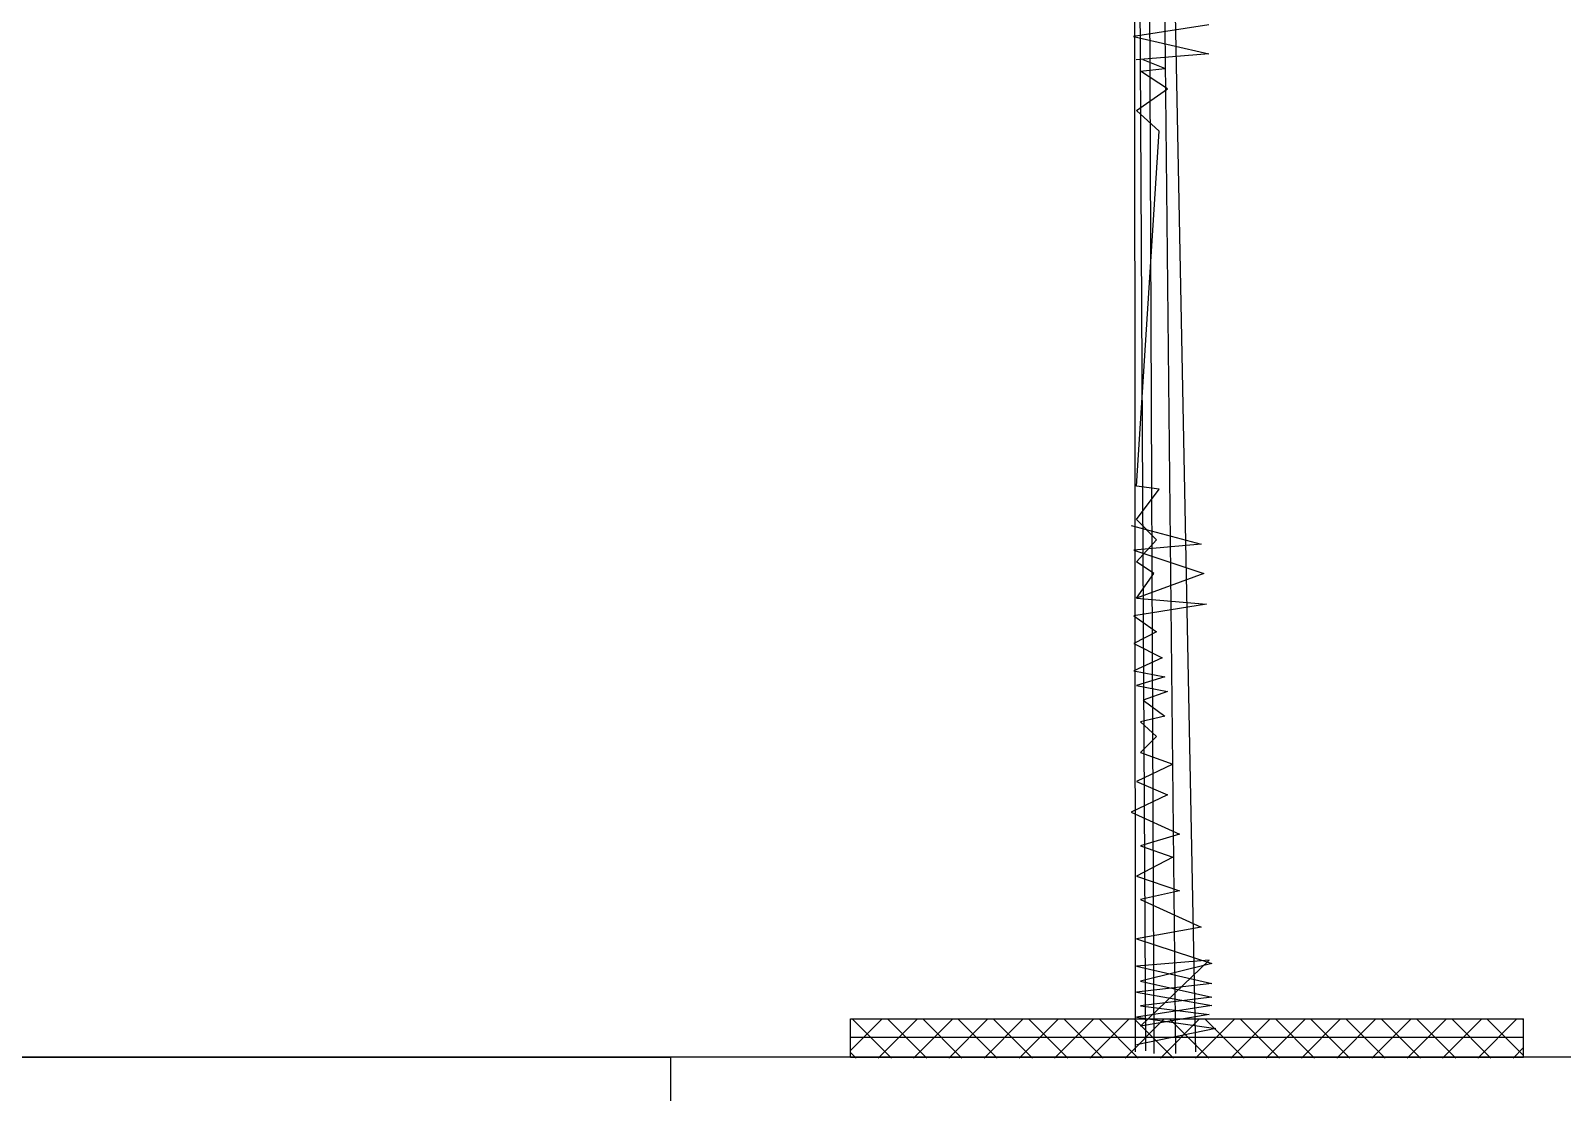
# Model space of a CAD drawing. Header units: metres. Extents: x 563371 to 571261, y 2062953 to 2068466.
# Drawn here: x 568611.4 to 568617.96, y 2065866.24 to 2065870.79 of the extents above; entities that cross this region are included whole.
import ezdxf

# ---------------------------------------------------------------- set-up
doc = ezdxf.new("R2010")
doc.units = ezdxf.units.M
doc.layers.get('0').update_dxf_attribs({"linetype": 'CONTINUOUS'})
for name, color, linetype in [('1-CAY XANH', 7, 'CONTINUOUS'), ('ghichieudai', 7, 'CONTINUOUS'), ('Kich thuoc', 9, 'CONTINUOUS'), ('MATCATDUONG', 8, 'CONTINUOUS'), ('MC2', 9, 'CONTINUOUS')]:
    doc.layers.add(name, color=color, linetype=linetype)

# ---------------------------------------------------------------- blocks, each defined once
blk = doc.blocks.new('ca')
at = {"layer": '1-CAY XANH', "color": 17}
for p, q in [((0.641, 64.954), (-0.644, 0.027)), ((0.305, 0.047), (0.641, 64.954)), ((0.405, 63.355), (-0.261, 0)), ((0.405, 62.413), (0.148, 0)), ((0.531, 38.493), (0.505, 0.027)), ((-0.895, 19.571), (0.539, 19.35)), ((0.539, 19.35), (-0.895, 19.017)), ((-0.895, 19.017), (0.488, 18.906)), ((-0.108, 18.353), (0.404, 18.686)), ((-0.057, 18.741), (0.353, 18.907)), ((0.404, 18.686), (-0.057, 18.741)), ((0.481, 17.938), (-0.108, 18.353)), ((0.046, 17.55), (0.481, 17.938)), ((0.481, 10.793), (0.046, 17.55)), ((0.046, 10.738), (0.481, 10.793)), ((0.481, 10.156), (0.046, 10.738)), ((0.584, 10.046), (-0.748, 9.686)), ((0.097, 9.769), (0.481, 10.156)), ((-0.748, 9.686), (0.532, 9.575)), ((0.481, 9.353), (0.097, 9.769)), ((0.532, 9.575), (-0.799, 9.132)), ((0.148, 9.132), (0.481, 9.353)), ((-0.799, 9.132), (0.481, 8.661)), ((0.481, 8.661), (0.148, 9.132)), ((0.481, 8.661), (-0.851, 8.55)), ((-0.851, 8.55), (0.532, 8.328)), ((0.532, 8.328), (0.097, 8.024)), ((0.097, 8.024), (0.532, 7.802)), ((0.532, 7.802), (-0.005, 7.525)), ((-0.005, 7.525), (0.532, 7.276)), ((0.481, 6.999), (-0.108, 6.888)), ((0.532, 7.276), (-0.057, 7.165)), ((-0.057, 7.165), (0.481, 6.999)), ((-0.108, 6.888), (0.353, 6.722)), ((0.353, 6.722), (-0.057, 6.417)), ((-0.057, 6.417), (0.404, 6.307)), ((0.404, 6.307), (0.097, 6.03)), ((0.097, 6.03), (0.404, 5.725)), ((0.404, 5.725), (-0.21, 5.503)), ((-0.21, 5.503), (0.481, 5.171)), ((0.481, 5.171), (-0.108, 4.922)), ((-0.108, 4.922), (0.584, 4.589)), ((0.584, 4.589), (-0.338, 4.174)), ((-0.338, 4.174), (0.404, 3.952)), ((0.404, 3.952), (-0.21, 3.731)), ((-0.21, 3.731), (0.481, 3.371)), ((0.481, 3.371), (-0.338, 3.094)), ((0.404, 2.928), (-0.748, 2.401)), ((-0.338, 3.094), (0.404, 2.928)), ((-0.748, 2.401), (0.481, 2.18)), ((0.481, 2.18), (-0.953, 1.709)), ((-0.902, 1.773), (0.481, 1.662)), ((0.404, 0.518), (-0.902, 1.773)), ((-0.953, 1.709), (0.404, 1.376)), ((0.481, 1.662), (-0.953, 1.329)), ((0.404, 1.376), (-0.953, 1.072)), ((-0.953, 1.329), (0.481, 1.163)), ((0.481, 1.163), (-0.953, 0.914)), ((-0.953, 1.072), (0.404, 0.906)), ((-0.953, 0.914), (0.481, 0.692)), ((0.404, 0.906), (-0.902, 0.739)), ((0.481, 0.692), (-1.03, 0.471)), ((-0.902, 0.739), (0.404, 0.518)), ((-1.03, 0.471), (0.481, 0.166))]:
    blk.add_line(p, q, dxfattribs=at)
blk = doc.blocks.new('hkt')
at = {"layer": 'MC2', "color": 2, "linetype": 'Continuous'}
for p, q in [((27.118, -2.107), (-19.125, -2.107)), ((-19.125, -2.107), (-19.125, -47.234))]:
    blk.add_line(p, q, dxfattribs=at)

msp = doc.modelspace()

# ---------------------------------------------------------------- wipeouts: each hides what was drawn before it
msp.add_wipeout([(568538.5548, 2065837.1158), (569134.3908, 2065836.3611), (569086.2233, 2065956.1498), (568779.0042, 2065956.6832), (568600.6017, 2065960.3155)]).dxf.layer = 'ghichieudai'

# ---------------------------------------------------------------- next in the draw order: hatches: boundary and pattern name
at = {"layer": 'MATCATDUONG', "linetype": 'Continuous', "extrusion": (3.31378e-12, 1.1371e-08, 1)}
h = msp.add_hatch(dxfattribs=at)
h.set_pattern_fill('ANSI37', color=9, scale=0.85379, style=0)
h.set_pattern_definition([(44.999999999, (366740.78352, 1244800.63006), (-0.07546507131, 0.075465071313), []), (134.999999999, (366740.78352, 1244800.63006), (-0.075465071313, -0.07546507131), [])])
h.paths.add_polyline_path([(568617.79, 2065866.5564), (568614.91, 2065866.5564), (568614.91, 2065866.3886), (568617.79, 2065866.3886)])
h = msp.add_hatch(dxfattribs=at)
h.set_pattern_fill('ANSI31', scale=0.683032, angle=135, style=0)
h.set_pattern_definition([(359.999999999, (770415.76708, 1244800.63005), (-1.5e-12, -0.085378981867), [])])
h.paths.add_polyline_path([(568614.91, 2065866.5564), (568614.91, 2065866.3404), (568617.79, 2065866.3404), (568617.79, 2065866.5564)])

# ---------------------------------------------------------------- next in the draw order: linework, layer by layer
at = {"layer": 'Kich thuoc'}
msp.add_lwpolyline([(568628.8059, 2065866.3926), (568604.8059, 2065866.3926)], dxfattribs=at)
at = {"layer": 'MATCATDUONG', "color": 7, "linetype": 'Continuous', "extrusion": (3.31378e-12, 1.1371e-08, 1)}
for p, q in [((568614.91, 2065866.5564, 0), (568617.79, 2065866.5564, 0)), ((568614.91, 2065866.3926), (568614.91, 2065866.5564, 0)), ((568614.91, 2065866.3926), (568614.91, 2065866.5564, 0)), ((568617.79, 2065866.3926), (568617.79, 2065866.5564, 0))]:
    msp.add_line(p, q, dxfattribs=at)
at = {"layer": 'MATCATDUONG', "color": 40, "linetype": 'Continuous'}
msp.add_lwpolyline([(568668.8059, 2065865.6864), (568628.8059, 2065865.361), (568628.8059, 2065865.9613), (568628.8059, 2065866.3926), (568604.8059, 2065866.3926), (568604.8059, 2065859.123), (568748.8059, 2065859.123), (568748.8059, 2065866.3926), (568724.8059, 2065866.3926), (568724.8059, 2065865.9613), (568724.8059, 2065865.361), (568684.8059, 2065865.6864)], dxfattribs=at)

# ---------------------------------------------------------------- next in the draw order: block references
at = {"lineweight": -3, "xscale": -0.1499999999068677, "yscale": 0.1500000000232831, "zscale": 0.15, "rotation": 359.9999999960102}
msp.add_blockref('hkt', (568611.27, 2065866.7086), dxfattribs=at)
at = {"layer": 'MATCATDUONG', "color": 3, "linetype": 'Continuous', "extrusion": (3.31378e-12, 1.1371e-08, 1), "xscale": -0.2249999999767169, "yscale": 0.2250000000931323, "zscale": 0.2250000000000004}
msp.add_blockref('ca', (568616.2416, 2065866.4089, 0.0235), dxfattribs=at)

doc.saveas('drawing.dxf')
